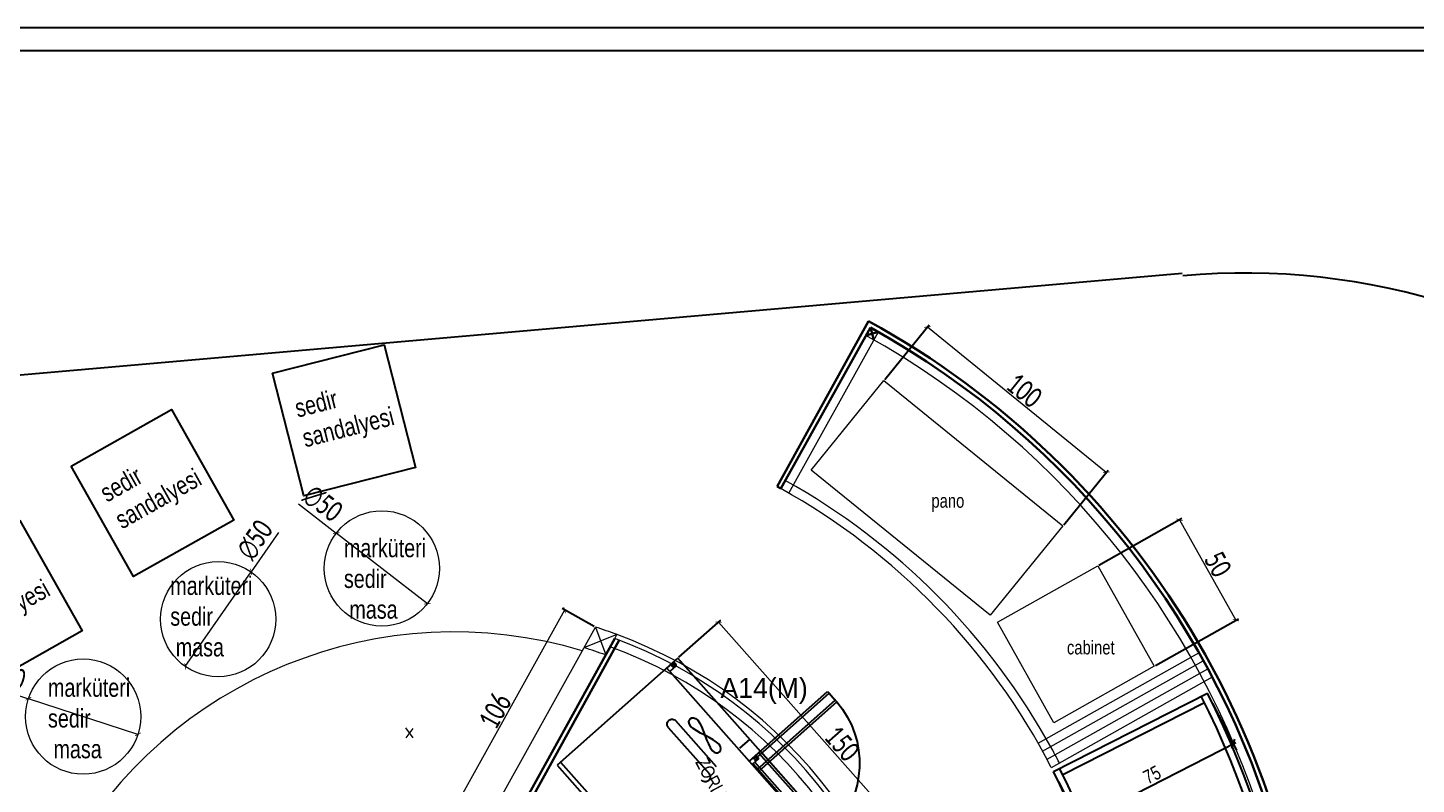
# Model space of a CAD drawing. Header units: millimetres. Extents: x 228897 to 231507, y -97047 to -95333.
# Drawn here: x 229854 to 230457, y -95790 to -95462 of the extents above; entities that cross this region are included whole.
import ezdxf
from ezdxf.enums import TextEntityAlignment as Align

# ---------------------------------------------------------------- set-up
doc = ezdxf.new("R2010")
doc.units = ezdxf.units.MM
doc.header["$PDMODE"] = 2
doc.layers.get('0').update_dxf_attribs({"lineweight": 20})
for name, color, linetype, lineweight in [('ahşap kesit', 30, 'Continuous', 30), ('demir-1', 103, 'Continuous', 20), ('KP', 167, 'Continuous', 30), ('mermer', 142, 'Continuous', 15), ('tefris', 30, 'Continuous', 0), ('tefrişoturum', 59, 'Continuous', 25), ('ölçü', 251, 'Continuous', 5)]:
    doc.layers.add(name, color=color, linetype=linetype, lineweight=lineweight)
for name, color, linetype in [('makine ekipman', 187, 'Continuous'), ('Sktürk ANTET', 7, 'Continuous'), ('XR_FA_ARC_F0_UNIFREE$0$A960MN_Other Building', 8, 'Continuous'), ('yazı', 11, 'Continuous')]:
    doc.layers.add(name, color=color, linetype=linetype)
doc.styles.add('ATU', font='GOTHIC.TTF', dxfattribs={"width": 0.8})
doc.styles.add('TAKSİM', font='GOTHIC.TTF', dxfattribs={"height": 20})
doc.styles.add('UBN', font='GOTHIC.TTF', dxfattribs={"width": 0.8})
doc.styles.add('Ölçü50', font='calibri.ttf', dxfattribs={"width": 0.7})
doc.dimstyles.new('olcu10', dxfattribs={"dimtxt": 9, "dimasz": 2, "dimexe": 1.25, "dimexo": 0.625, "dimgap": 0.5, "dimtad": 1, "dimdec": 1, "dimrnd": 0.5, "dimzin": 9, "dimtxsty": 'Ölçü50', "dimblk": 'ARCHTICK', "dimcen": 2, "dimclrd": 256, "dimclre": 256, "dimclrt": 6, "dimazin": 2, "dimtfac": 1, "dimtdec": 1, "dimtix": 1, "dimtmove": 0, "dimatfit": 3, "dimldrblk": 'ARCHTICK', "dimfxl": 1, "dimlwd": -1, "dimarcsym": 0})
doc.dimstyles.new('U_DIM_1_20', dxfattribs={"dimtxt": 6, "dimasz": 3, "dimexe": 3, "dimexo": 5, "dimgap": 1, "dimtad": 1, "dimdec": 1, "dimrnd": 0.5, "dimzin": 11, "dimtxsty": 'ATU', "dimblk": 'OBLIQUE', "dimcen": 1.5, "dimdle": 1.25, "dimclrd": 251, "dimclre": 251, "dimclrt": 1, "dimadec": 0, "dimazin": 0, "dimtfac": 1.25, "dimtdec": 1, "dimtix": 1, "dimtofl": 0, "dimtmove": 1, "dimatfit": 3, "dimldrblk": 'OBLIQUE', "dimfxl": 5, "dimtolj": 1, "dimtzin": 0, "dimarcsym": 0})

# ---------------------------------------------------------------- blocks, each defined once
blk = doc.blocks.new('pasta+içecekdışhatlar')
at = {"layer": 'makine ekipman'}
for p, q in [((24.14, 71.98), (-2.09, 1.72)), ((25.9, 68.14), (0.72, 0.67)), ((219.19, 68.75), (243.07, -2.34)), ((217.3, 64.97), (239.28, -0.44)), ((75.08, -14.84), (84, 53.59)), ((78.05, -15.25), (86.97, 53.17))]:
    blk.add_line(p, q, dxfattribs=at)
for centre, radius, start, end in [((126.22, 345.46), 294.9, 249.53107, 288.57348), ((126.22, 345.46), 291.9, 249.53105, 288.5735), ((126.22, 345.44), 366.89, 249.53007, 288.57189), ((126.22, 345.46), 363.9, 250.0038, 288.57323)]:
    blk.add_arc(centre, radius, start, end, dxfattribs=at)
blk = doc.blocks.new('_Oblique')
at = {"color": 0, "linetype": 'ByBlock', "lineweight": -2}
blk.add_line((-0.5, -0.5), (0.5, 0.5), dxfattribs=at)
blk = doc.blocks.new('*D130')
at = {"layer": 'DEFPOINTS', "color": 0, "transparency": 16777216}
for p in [(230366.08, -95750.85), (230377.31, -95772.91), (230299.24, -95784.87)]:
    blk.add_point(p, dxfattribs=at)
at = {"layer": 'ölçü', "color": 251, "lineweight": -2, "transparency": 16777216}
for p, q in [((230368.35, -95755.31), (230378.67, -95775.59)), ((230309.35, -95807.5), (230378.42, -95772.34)), ((230301.51, -95789.33), (230311.83, -95809.61))]:
    blk.add_line(p, q, dxfattribs=at)
at = {"layer": 'ölçü', "color": 251, "lineweight": -2, "transparency": 16777216, "xscale": 3, "yscale": 3, "zscale": 3}
for p, rotation in [((230377.31, -95772.91), 26.97541801354265), ((230310.47, -95806.93), 206.9754180135426)]:
    blk.add_blockref('_Oblique', p, dxfattribs=dict(at, rotation=rotation))
at = {"layer": 'ölçü', "color": 1, "transparency": 16777216, "insert": (230342.04, -95786.29), "char_height": 6, "attachment_point": 5, "rotation": 26.97542, "style": 'ATU'}
blk.add_mtext('\\A1;75', dxfattribs=at)
blk = doc.blocks.new('_ArchTick')
at = {"color": 0, "linetype": 'ByBlock', "const_width": 0.15}
blk.add_lwpolyline([(-0.5, -0.5), (0.5, 0.5)], dxfattribs=at)
blk = doc.blocks.new('*D132')
at = {"layer": 'DEFPOINTS', "color": 0, "transparency": 16777216}
for p in [(230100.47, -95722.24, 0), (230035.69, -95807.38), (230049.05, -95814.8, 0)]:
    blk.add_point(p, dxfattribs=at)
at = {"layer": 'ölçü', "transparency": 16777216}
blk.add_line((230087.11, -95714.82), (230035.69, -95807.38), dxfattribs=at)
at = {"layer": 'ölçü', "lineweight": -2, "transparency": 16777216}
for p, q in [((230099.92, -95721.93), (230086.01, -95714.21)), ((230048.5, -95814.5), (230034.59, -95806.77))]:
    blk.add_line(p, q, dxfattribs=at)
at = {"layer": 'ölçü', "transparency": 16777216, "xscale": 2, "yscale": 2, "zscale": 2}
for p, rotation in [((230087.11, -95714.82), 60.94747749124182), ((230035.69, -95807.38), 240.9474774912419)]:
    blk.add_blockref('_ArchTick', p, dxfattribs=dict(at, rotation=rotation))
at = {"layer": 'ölçü', "color": 6, "transparency": 16777216, "insert": (230056.93, -95758.62), "char_height": 9, "attachment_point": 5, "rotation": 60.94748, "style": 'Ölçü50'}
blk.add_mtext('106', dxfattribs=at)
blk = doc.blocks.new('dsfsdgfg')
at = {"layer": 'makine ekipman', "extrusion": (-6.33828e-09, 1.52816e-08, 1)}
for p, q in [((226713.45, -84147.26, 0), (226563.45, -84147.32, 0)), ((226563.45, -84147.32, 0), (226563.48, -84217.32, 0)), ((226713.48, -84217.26, 0), (226713.45, -84147.26, 0)), ((226713.45, -84149.26, 0), (226563.45, -84149.32, 0)), ((226693.71, -84194.18, 0), (226667.04, -84194.17, 0)), ((226667.04, -84198.52, 0), (226693.71, -84198.52, 0)), ((226711.48, -84210.76, 0), (226563.48, -84210.82, 0)), ((226568.44, -84210.82, 0), (226566.44, -84210.82, 0)), ((226566.44, -84210.82, 0), (226566.44, -84214.32, 0)), ((226572.44, -84210.82, 0), (226566.44, -84210.82, 0)), ((226566.44, -84210.82, 0), (226566.46, -84256.32, 0)), ((226566.44, -84211.32, 0), (226566.44, -84217.32, 0)), ((226566.44, -84212.32, 0), (226566.44, -84216.32, 0)), ((226568.44, -84214.32, 0), (226568.44, -84210.82, 0)), ((226612.64, -84211.3, 0), (226568.44, -84211.32, 0)), ((226612.64, -84212.3, 0), (226568.44, -84212.32, 0)), ((226571.46, -84256.32, 0), (226571.44, -84210.82, 0)), ((226572.46, -84256.32, 0), (226572.44, -84210.82, 0)), ((226612.64, -84217.3, 0), (226612.64, -84211.3, 0)), ((226612.64, -84216.3, 0), (226612.64, -84212.3, 0)), ((226613.31, -84211.3, 0), (226657.51, -84211.28, 0)), ((226613.31, -84217.3, 0), (226613.31, -84211.3, 0)), ((226613.31, -84212.3, 0), (226657.51, -84212.28, 0)), ((226613.31, -84216.3, 0), (226613.31, -84212.3, 0)), ((226653.51, -84210.78, 0), (226659.51, -84210.78, 0)), ((226653.53, -84256.28, 0), (226653.51, -84210.78, 0)), ((226654.53, -84256.28, 0), (226654.51, -84210.78, 0)), ((226657.51, -84214.28, 0), (226657.51, -84210.78, 0)), ((226657.51, -84210.78, 0), (226659.51, -84210.78, 0)), ((226659.51, -84210.78, 0), (226659.51, -84214.28, 0)), ((226659.51, -84210.78, 0), (226659.53, -84256.28, 0)), ((226659.51, -84211.28, 0), (226659.51, -84217.28, 0)), ((226659.51, -84212.28, 0), (226659.51, -84216.28, 0)), ((226666.51, -84217.34, 0), (226666.51, -84211.34, 0)), ((226711.48, -84214.26, 0), (226711.48, -84210.76, 0)), ((226711.48, -84210.76, 0), (226713.48, -84210.76, 0)), ((226713.48, -84210.76, 0), (226713.48, -84214.26, 0)), ((226563.48, -84217.32, 0), (226713.48, -84217.26, 0)), ((226566.44, -84216.32, 0), (226612.64, -84216.3, 0)), ((226566.44, -84217.32, 0), (226612.64, -84217.3, 0)), ((226567.44, -84214.82, 0), (226567.46, -84256.32, 0)), ((226659.51, -84216.28, 0), (226613.31, -84216.3, 0)), ((226659.51, -84217.28, 0), (226613.31, -84217.3, 0)), ((226658.51, -84214.78, 0), (226658.53, -84256.28, 0)), ((226566.46, -84256.32, 0), (226572.46, -84256.32, 0)), ((226567.46, -84256.32, 0), (226571.46, -84256.32, 0)), ((226659.53, -84256.28, 0), (226653.53, -84256.28, 0)), ((226658.53, -84256.28, 0), (226654.53, -84256.28, 0))]:
    blk.add_line(p, q, dxfattribs=at)
at = {"layer": 'makine ekipman', "extrusion": (6.33828e-09, -1.52816e-08, -1)}
blk.add_lwpolyline([(-226687.6, -84205.83), (-226686.15, -84205.66), (-226684.44, -84205.2), (-226682.58, -84204.56), (-226680.63, -84203.83), (-226678.69, -84203.09), (-226676.82, -84202.45), (-226675.12, -84202), (-226673.66, -84201.83), (-226672.52, -84202), (-226671.7, -84202.45), (-226671.21, -84203.09), (-226671.05, -84203.83), (-226671.21, -84204.56), (-226671.7, -84205.2), (-226672.52, -84205.66), (-226673.66, -84205.83), (-226675.12, -84205.66), (-226676.82, -84205.2), (-226678.69, -84204.56), (-226680.63, -84203.83), (-226682.58, -84203.09), (-226684.45, -84202.45), (-226686.15, -84202), (-226687.6, -84201.83), (-226688.75, -84202), (-226689.57, -84202.45), (-226690.06, -84203.09), (-226690.22, -84203.83), (-226690.06, -84204.56), (-226689.56, -84205.21), (-226688.75, -84205.66)], close=True, dxfattribs=at)
for centre, major_axis, start_param, end_param in [((226667.04, -84192, 0), (-1.54, 1.54, 0), 3.927168, 7.068761), ((226693.71, -84196.35, 0), (1.54, 1.54, 0), -0.785221, 2.356372), ((226567.44, -84213.57, 0), (0.884, 0.884, 0), 1.428429, 3.28302), ((226567.37, -84213.61, 0), (0.421, 0.421, 0), -0.785868, 5.497317), ((226658.51, -84213.53, 0), (0.884, 0.884, 0), 1.428429, 3.28302), ((226658.58, -84213.57, 0), (-0.421, 0.421, 0), 0.784928, 7.068113), ((226712.48, -84213.51, 0), (-0.884, 0.884, 0), 2.999873, 4.854463), ((226712.55, -84213.55, 0), (0.421, 0.421, 0), -0.785868, 5.497317), ((226571.82, -84215.46, 0), (28.89, 28.89, 0), 0.830398, 2.340555), ((226654.13, -84215.42, 0), (-28.89, 28.89, 0), 3.94169, 5.451847)]:
    blk.add_ellipse(centre, major_axis=major_axis, ratio=1, start_param=start_param, end_param=end_param, dxfattribs=at)
blk = doc.blocks.new('*D133')
at = {"layer": 'DEFPOINTS', "color": 0, "transparency": 16777216}
for p in [(229854.41, -95753.31, 0), (229901.96, -95768.76, 0)]:
    blk.add_point(p, dxfattribs=at)
at = {"layer": 'ölçü', "transparency": 16777216}
for p in [(229834.6, -95746.88), (229901.96, -95768.76)]:
    blk.add_line(p, (229854.41, -95753.31), dxfattribs=at)
at = {"layer": 'ölçü', "transparency": 16777216, "xscale": 2, "yscale": 2, "zscale": 2}
for p, rotation in [((229854.41, -95753.31), 342.0016894126981), ((229901.96, -95768.76), 162.0016894126981)]:
    blk.add_blockref('_ArchTick', p, dxfattribs=dict(at, rotation=rotation))
at = {"layer": 'ölçü', "color": 6, "transparency": 16777216, "insert": (229844.63, -95743.23), "char_height": 9, "attachment_point": 5, "rotation": 342.00169, "style": 'Ölçü50'}
blk.add_mtext('∅50', dxfattribs=at)
blk = doc.blocks.new('*D134')
at = {"layer": 'DEFPOINTS', "color": 0, "transparency": 16777216}
for p in [(229988.02, -95681.45, 0), (230027.55, -95712.06, 0)]:
    blk.add_point(p, dxfattribs=at)
at = {"layer": 'ölçü', "transparency": 16777216}
for p in [(229971.55, -95668.7), (230027.55, -95712.06)]:
    blk.add_line(p, (229988.02, -95681.45), dxfattribs=at)
at = {"layer": 'ölçü', "transparency": 16777216, "xscale": 2, "yscale": 2, "zscale": 2}
for p, rotation in [((229988.02, -95681.45), 322.24306838658), ((230027.55, -95712.06), 142.2430683865799)]:
    blk.add_blockref('_ArchTick', p, dxfattribs=dict(at, rotation=rotation))
at = {"layer": 'ölçü', "color": 6, "transparency": 16777216, "insert": (229982.22, -95668.66), "char_height": 9, "attachment_point": 5, "rotation": 322.24307, "style": 'Ölçü50'}
blk.add_mtext('∅50', dxfattribs=at)
blk = doc.blocks.new('*D135')
at = {"layer": 'DEFPOINTS', "color": 0, "transparency": 16777216}
for p in [(229951.06, -95698.28, 0), (229922.48, -95739.31, 0)]:
    blk.add_point(p, dxfattribs=at)
at = {"layer": 'ölçü', "transparency": 16777216}
for p in [(229962.96, -95681.2), (229922.48, -95739.31)]:
    blk.add_line(p, (229951.06, -95698.28), dxfattribs=at)
at = {"layer": 'ölçü', "transparency": 16777216, "xscale": 2, "yscale": 2, "zscale": 2}
for p, rotation in [((229951.06, -95698.28), 235.1406153676477), ((229922.48, -95739.31), 55.14061536764772)]:
    blk.add_blockref('_ArchTick', p, dxfattribs=dict(at, rotation=rotation))
at = {"layer": 'ölçü', "color": 6, "transparency": 16777216, "insert": (229952.77, -95684.35), "char_height": 9, "attachment_point": 5, "rotation": 55.14062, "style": 'Ölçü50'}
blk.add_mtext('∅50', dxfattribs=at)
blk = doc.blocks.new('fdhg')
at = {"layer": 'tefrişoturum'}
blk.add_lwpolyline([(230072.74, -95630.17), (230122.74, -95630.17), (230122.74, -95685.17), (230072.74, -95685.17)], close=True, dxfattribs=at)
at = {"layer": 'yazı', "insert": (230078.49, -95643.6), "char_height": 8, "attachment_point": 1, "style": 'UBN'}
blk.add_mtext_dynamic_manual_height_columns('sedir\\Psandalyesi', width=49.2733, gutter_width=0.2, heights=[0], dxfattribs=at)
blk = doc.blocks.new('*D356')
at = {"layer": 'DEFPOINTS', "color": 0, "transparency": 16777216}
for p in [(230225.68, -95615.26, 0), (230322.19, -95655.05), (230303.32, -95678.29, 0)]:
    blk.add_point(p, dxfattribs=at)
at = {"layer": 'demir-1', "lineweight": -2, "transparency": 16777216}
for p, q in [((230226.08, -95614.77), (230245.34, -95591.05)), ((230303.71, -95677.8), (230322.97, -95654.08))]:
    blk.add_line(p, q, dxfattribs=at)
at = {"layer": 'demir-1', "transparency": 16777216}
blk.add_line((230244.55, -95592.02), (230322.19, -95655.05), dxfattribs=at)
at = {"layer": 'demir-1', "transparency": 16777216, "xscale": 2, "yscale": 2, "zscale": 2}
for p, rotation in [((230244.55, -95592.02), 140.925886819591), ((230322.19, -95655.05), 320.925886819591)]:
    blk.add_blockref('_ArchTick', p, dxfattribs=dict(at, rotation=rotation))
at = {"layer": 'demir-1', "color": 6, "transparency": 16777216, "insert": (230286.59, -95619.57), "char_height": 9, "attachment_point": 5, "rotation": 320.92589, "style": 'Ölçü50'}
blk.add_mtext('100', dxfattribs=at)
blk = doc.blocks.new('*D357')
at = {"layer": 'DEFPOINTS', "color": 0, "transparency": 16777216}
for p in [(230318.47, -95695.61, 0), (230378.46, -95719.2), (230343.01, -95739.17, 0)]:
    blk.add_point(p, dxfattribs=at)
at = {"layer": 'demir-1', "lineweight": -2, "transparency": 16777216}
for p, q in [((230319.02, -95695.3), (230355.01, -95675.02)), ((230343.55, -95738.86), (230379.55, -95718.59))]:
    blk.add_line(p, q, dxfattribs=at)
at = {"layer": 'demir-1', "transparency": 16777216}
blk.add_line((230353.93, -95675.64), (230378.46, -95719.2), dxfattribs=at)
at = {"layer": 'demir-1', "transparency": 16777216, "xscale": 2, "yscale": 2, "zscale": 2}
for p, rotation in [((230353.93, -95675.64), 119.3898704883851), ((230378.46, -95719.2), 299.3898704883851)]:
    blk.add_blockref('_ArchTick', p, dxfattribs=dict(at, rotation=rotation))
at = {"layer": 'demir-1', "color": 6, "transparency": 16777216, "insert": (230370.65, -95694.91), "char_height": 9, "attachment_point": 5, "rotation": 299.38987, "style": 'Ölçü50'}
blk.add_mtext('50', dxfattribs=at)
blk = doc.blocks.new('*D463')
at = {"layer": 'DEFPOINTS', "color": 0, "transparency": 16777216}
for p in [(230136.26, -95735.67, 0), (230253.41, -95832.27), (230235.77, -95847.91, 0)]:
    blk.add_point(p, dxfattribs=at)
at = {"layer": 'demir-1', "lineweight": -2, "transparency": 16777216}
for p, q in [((230136.73, -95735.26), (230154.84, -95719.2)), ((230236.24, -95847.5), (230254.35, -95831.44))]:
    blk.add_line(p, q, dxfattribs=at)
at = {"layer": 'demir-1', "transparency": 16777216}
blk.add_line((230153.9, -95720.03), (230253.41, -95832.27), dxfattribs=at)
at = {"layer": 'demir-1', "transparency": 16777216, "xscale": 2, "yscale": 2, "zscale": 2}
for p, rotation in [((230153.9, -95720.03), 131.5591418764409), ((230253.41, -95832.27), 311.5591418764409)]:
    blk.add_blockref('_ArchTick', p, dxfattribs=dict(at, rotation=rotation))
at = {"layer": 'demir-1', "color": 6, "transparency": 16777216, "insert": (230207.48, -95772.76), "char_height": 9, "attachment_point": 5, "rotation": 311.55914, "style": 'Ölçü50'}
blk.add_mtext('150', dxfattribs=at)

msp = doc.modelspace()

# ---------------------------------------------------------------- linework, layer by layer
at = {"elevation": 0}
for points in [[(230225.68, -95615.26), (230303.32, -95678.29), (230271.8, -95717.11), (230194.17, -95654.07)], [(230274.91, -95720.14), (230318.47, -95695.61), (230343.01, -95739.17), (230299.44, -95763.71)]]:
    msp.add_lwpolyline(points, close=True, dxfattribs=at)
at = {"layer": 'ahşap kesit'}
msp.add_line((230180.92, -95662.11, 0), (230219.79, -95592.2, 0), dxfattribs=at)
at = {"layer": 'ahşap kesit', "elevation": 0}
for points in [[(230219.01, -95589.48), (230179.4, -95661.28)], [(230180.92, -95662.11), (230179.4, -95661.28)], [(230108.84, -95727.2), (230069.48, -95798.64)], [(230110.74, -95727.91), (230071.5, -95799.18)]]:
    msp.add_lwpolyline(points, dxfattribs=at)
at = {"layer": 'ahşap kesit'}
for radius, start, end in [(374, 240.95044, 61.23298), (372, 241.25848, 60.92557)]:
    msp.add_arc((230039.02, -95917.32, 0), radius, start, end, dxfattribs=at)
at = {"layer": 'demir-1'}
for p, q in [((230184.4, -95664.08, 0), (230223.29, -95594.14, 0)), ((230049.06, -95814.8, 0), (230100.47, -95722.24, 0)), ((230292.6, -95772.54, 0), (230362.34, -95733.34, 0)), ((230294.56, -95776.03, 0), (230364.3, -95736.83, 0)), ((230296.47, -95779.54, 0), (230366.26, -95740.31, 0)), ((230298.34, -95783.08, 0), (230368.22, -95743.8, 0)), ((230059.63, -95816.37, 0), (230095.99, -95750.89, 0))]:
    msp.add_line(p, q, dxfattribs=at)
at = {"layer": 'demir-1', "elevation": 0}
for points in [[(230100.47, -95722.24), (230104.93, -95734.29)], [(230109.82, -95725.43), (230095.5, -95731.17)]]:
    msp.add_lwpolyline(points, dxfattribs=at)
at = {"layer": 'demir-1'}
for centre, radius, start, end in [((230039.02, -95917.32, 0), 368, 241.26183, 60.92347), ((230039.02, -95917.32, 0), 292, 27.36826, 60.92557), ((230039, -95917.33, 0), 296.02, 28.6827, 60.92376), ((230039.13, -95917.32, 0), 204.5, 69.77864, 72.54736), ((230039.13, -95917.32, 0), 202.5, 232.68807, 69.86457), ((230039.13, -95917.32, 0), 198.5, 232.52037, 70.04169), ((230039.13, -95917.32, 0), 194.5, 70.22618, 73.15235), ((230039.02, -95917.32, 0), 296, 27.39493, 28.98643)]:
    msp.add_arc(centre, radius, start, end, dxfattribs=at)
at = {"layer": 'KP', "elevation": 0}
for points in [[(230223.28, -95594.16), (230217.86, -95595.7)], [(230219.79, -95592.2), (230221.34, -95597.66)]]:
    msp.add_lwpolyline(points, dxfattribs=at)
at = {"layer": 'mermer', "elevation": 0}
msp.add_lwpolyline([(230108.84, -95727.2), (230109.82, -95725.43)], dxfattribs=at)
at = {"layer": 'mermer'}
msp.add_arc((230039.13, -95917.32, 0), 204.5, 232.20596, 69.86457, dxfattribs=at)
at = {"layer": 'Sktürk ANTET', "elevation": 0}
for points in [[(229394.19, -96917.21), (231404.19, -96917.21), (231404.19, -95462.21), (229394.19, -95462.21)], [(229404.19, -96907.21), (231394.19, -96907.21), (231394.19, -95472.21), (229404.19, -95472.21)]]:
    msp.add_lwpolyline(points, close=True, dxfattribs=at)
at = {"layer": 'tefris', "elevation": 0}
for points in [[(230021.32, -95770.23), (230018.24, -95765.87)], [(230018.3, -95770.26), (230021.33, -95766.18)]]:
    msp.add_lwpolyline(points, dxfattribs=at)
at = {"layer": 'tefris', "linetype": 'Continuous'}
for centre in [(230007.78, -95696.75, 0), (229936.77, -95718.8, 0), (229878.18, -95761.04, 0)]:
    msp.add_circle(centre, 25, dxfattribs=at)
at = {"layer": 'tefris'}
msp.add_arc((230039.13, -95917.32, 0), 193, 73.24864, 228.65471, dxfattribs=at)
at = {"layer": 'XR_FA_ARC_F0_UNIFREE$0$A960MN_Other Building', "elevation": 0}
for points in [[(230355.08, -95568.85), (229275.5, -95663.29), (229252.09, -95666.23, 0.059147), (229205.89, -95675.67), (229183.57, -95683.06), (229140.96, -95702.77), (229100.9, -95728.03), (229063.69, -95758.92), (229029.57, -95794.82), (228998.78, -95835.03), (228971.57, -95878.86), (228948.18, -95925.62), (228928.85, -95974.61), (228913.81, -96025.15), (228903.32, -96076.55), (228897.61, -96128.11), (228896.93, -96179.15), (228901.51, -96228.97), (228906.59, -96253.37), (228941.16, -96366.55)], [(229522.68, -95642.3), (230023.17, -96571.06), (230473.12, -96429.8, 0.326874), (230682.64, -96142.56), (230680.79, -95847.62, 0.420378), (230355.39, -95569.81)]]:
    msp.add_lwpolyline(points, format="xyb", dxfattribs=at)

# ---------------------------------------------------------------- block references
at = {"layer": 'demir-1'}
for name, p, rotation in [('dsfsdgfg', (317423.59, -321284.94, 0), 131.5349053739711), ('pasta+içecekdışhatlar', (230399.32, -95991.65, 0), 98.412096566602)]:
    msp.add_blockref(name, p, dxfattribs=dict(at, rotation=rotation))
at = {"layer": 'ölçü'}
for p, rotation in [((-16579.67, -59603.91), 14.26079441294207), ((-17509.61, -125325.04), 29.41004335324397), ((-17575.37, -125373.16), 29.41004335324397)]:
    msp.add_blockref('fdhg', p, dxfattribs=dict(at, rotation=rotation))

# ---------------------------------------------------------------- texts
at = {"style": 'TAKSİM'}
msp.add_text('A14(M)', height=8.64, dxfattribs=at).set_placement((230173.7, -95752.93, 0), align=Align.CENTER)
at = {"layer": 'yazı', "char_height": 6, "width": 49.2733, "attachment_point": 2, "line_spacing_factor": 0.933337, "style": 'UBN'}
for s, insert in [('pano', (230253.43, -95664.43, -0.01)), ('cabinet', (230315.46, -95728.07, -0.01))]:
    msp.add_mtext(s, dxfattribs=dict(at, insert=insert))
at = {"layer": 'yazı', "char_height": 8, "attachment_point": 1, "style": 'UBN'}
for insert in [(229991.33, -95683.9), (229915.98, -95700.27), (229862.92, -95744.46)]:
    msp.add_mtext_dynamic_manual_height_columns('marküteri sedir\\P masa', width=49.2733, gutter_width=0.2, heights=[0], dxfattribs=dict(at, insert=insert))
at = {"layer": 'yazı', "insert": (230174.67, -95826.38, 0), "char_height": 6, "attachment_point": 2, "rotation": 298.00292, "line_spacing_factor": 0.933337, "style": 'UBN'}
msp.add_mtext_dynamic_manual_height_columns('ZORLU MEVCUT 2 KAPAKLI SOĞUK DOLAP', width=118.8239, gutter_width=0.2, heights=[0], dxfattribs=at)

# ---------------------------------------------------------------- dimensions: what is measured, and where the dimension line sits
at = {"layer": 'demir-1'}
for p1, p2, distance, picture, middle in [((230225.68, -95615.26, 0), (230303.32, -95678.29, 0), 29.94, '*D356', (230286.59, -95619.57)), ((230318.47, -95695.61, 0), (230343.01, -95739.17, 0), 40.69, '*D357', (230370.65, -95694.91)), ((230136.26, -95735.67, 0), (230235.77, -95847.91, 0), 23.57, '*D463', (230207.48, -95772.76))]:
    dim = msp.add_aligned_dim(p1=p1, p2=p2, distance=distance, dimstyle='olcu10', dxfattribs=at)
    dim.commit()
    dim.dimension.update_dxf_attribs({"geometry": picture, "text_midpoint": middle})
at = {"layer": 'ölçü'}
for p1, p2, picture, middle in [((230027.55, -95712.06, 0), (229988.02, -95681.45, 0), '*D134', (229982.22, -95668.66)), ((229922.48, -95739.31, 0), (229951.06, -95698.28, 0), '*D135', (229952.77, -95684.35)), ((229901.96, -95768.76, 0), (229854.41, -95753.31, 0), '*D133', (229844.63, -95743.23))]:
    dim = msp.add_diameter_dim_2p(p1=p1, p2=p2, dimstyle='olcu10', dxfattribs=at)
    dim.commit()
    dim.dimension.update_dxf_attribs({"geometry": picture, "text_midpoint": middle})
for p1, p2, distance, dimstyle, picture, middle in [((230100.47, -95722.24, 0), (230049.05, -95814.8, 0), -15.28, 'olcu10', '*D132', (230056.93, -95758.62)), ((230299.24, -95784.87, 0), (230366.08, -95750.85, 0), -24.75, 'U_DIM_1_20', '*D130', (230342.04, -95786.29, 0))]:
    dim = msp.add_aligned_dim(p1=p1, p2=p2, distance=distance, dimstyle=dimstyle, dxfattribs=at)
    dim.commit()
    dim.dimension.update_dxf_attribs({"geometry": picture, "text_midpoint": middle})

doc.saveas('drawing.dxf')
